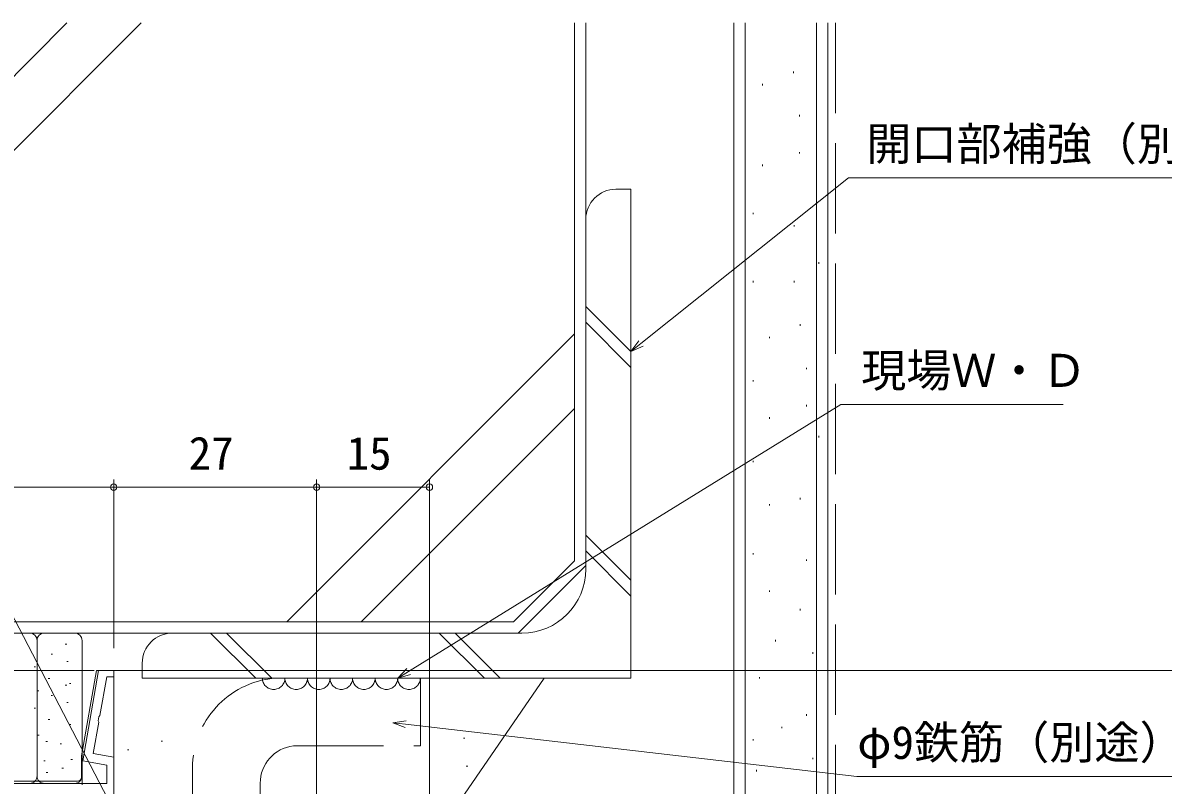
# Model space of a CAD drawing. Units: millimetres, scale not verified. Extents: x -693 to 693, y -1120 to 1122.
# Drawn here: x -496 to -344.3, y 577 to 678.4 of the extents above; entities that cross this region are included whole.
import ezdxf
from ezdxf.enums import TextEntityAlignment as Align

# ---------------------------------------------------------------- set-up
doc = ezdxf.new("R2010")
doc.units = ezdxf.units.MM
doc.header["$LTSCALE"] = 4
doc.linetypes.add('DASHED3', pattern=[4, 3, -1])
for name, color, linetype, lineweight in [('0-2_YKK_ZWAK', 3, 'Continuous', 9), ('0-3_YKK_11', 3, 'Continuous', 18), ('0-5_YKK_13', 4, 'Continuous', 9), ('0-6_YKK_D', 6, 'Continuous', 9), ('0-7_YSS_K', 7, 'Continuous', 9)]:
    doc.layers.add(name, color=color, linetype=linetype, lineweight=lineweight)
doc.styles.add('ＭＳ ゴシック', font='')
doc.styles.get('ＭＳ ゴシック').set_extended_font_data('MS Gothic')

msp = doc.modelspace()

# ---------------------------------------------------------------- linework, layer by layer
at = {"layer": '0-2_YKK_ZWAK'}
for p, q in [((-519.606, 639.037), (-480.235, 678.409)), ((-519.606, 648.937), (-490.134, 678.409)), ((-422.606, 606.896), (-422.606, 678.409)), ((-399.906, 678.409), (-399.906, 547.275)), ((-390.406, 678.409), (-390.406, 547.275)), ((-393.499, 671.733), (-393.499, 671.933)), ((-397.619, 670.084), (-397.619, 670.284)), ((-392.674, 665.963), (-392.674, 666.163)), ((-392.674, 661.018), (-392.674, 661.218)), ((-397.619, 659.37), (-397.619, 659.57)), ((-398.841, 652.959), (-398.841, 653.159)), ((-393.396, 651.311), (-393.396, 651.511)), ((-390.099, 646.366), (-390.099, 646.566)), ((-398.841, 643.893), (-398.841, 644.093)), ((-393.396, 643.893), (-393.396, 644.093)), ((-421.106, 640.713), (-415.106, 634.713)), ((-421.106, 638.591), (-415.106, 632.591)), ((-392.572, 638.124), (-392.572, 638.324)), ((-460.874, 598.775), (-422.606, 637.042)), ((-396.692, 636.476), (-396.692, 636.676)), ((-391.747, 632.355), (-391.747, 632.555)), ((-398.841, 630.707), (-398.841, 630.907)), ((-450.974, 598.775), (-422.606, 627.143)), ((-391.747, 627.41), (-391.747, 627.61)), ((-396.692, 625.762), (-396.692, 625.962)), ((-390.099, 623.289), (-390.099, 623.489)), ((-398.841, 619.993), (-398.841, 620.193)), ((-396.692, 614.224), (-396.692, 614.424)), ((-392.572, 615.048), (-392.572, 615.248)), ((-421.106, 610.307), (-415.106, 604.307)), ((-430.728, 598.775), (-422.606, 606.896)), ((-421.106, 608.186), (-415.106, 602.186)), ((-398.841, 607.699), (-398.841, 607.899)), ((-391.747, 606.875), (-391.747, 607.075)), ((-396.692, 602.754), (-396.692, 602.954)), ((-392.572, 600.282), (-392.572, 600.482)), ((-511.485, 598.775), (-430.728, 598.775)), ((-494.106, 596.275), (-494.106, 578.275)), ((-488.106, 596.275), (-488.106, 577.075)), ((-471.007, 597.275), (-465.007, 591.275)), ((-468.886, 597.275), (-462.886, 591.275)), ((-440.601, 597.275), (-434.601, 591.275)), ((-438.48, 597.275), (-432.48, 591.275)), ((-395.868, 596.161), (-395.868, 596.361)), ((-490.34, 595.788), (-490.14, 595.788)), ((-390.923, 594.513), (-390.923, 594.713)), ((-492.224, 594.45), (-492.024, 594.45)), ((-490.142, 593.508), (-489.942, 593.508)), ((-480.106, 591.275), (-480.106, 593.275)), ((-494.504, 592.764), (-494.304, 592.764)), ((-492.62, 591.227), (-492.42, 591.227)), ((-490.34, 590.331), (-490.14, 590.331)), ((-489.795, 590.583), (-489.595, 590.583)), ((-415.106, 591.275), (-480.106, 591.275)), ((-456.994, 547.187), (-426.667, 591.275)), ((-398.017, 591.216), (-398.017, 591.416)), ((-494.058, 589.588), (-493.858, 589.588)), ((-492.224, 588.993), (-492.024, 588.993)), ((-494.504, 587.307), (-494.304, 587.307)), ((-490.142, 588.051), (-489.942, 588.051)), ((-492.62, 585.771), (-492.42, 585.771)), ((-391.747, 586.271), (-391.747, 586.471)), ((-489.795, 585.126), (-489.595, 585.126)), ((-395.044, 584.623), (-395.044, 584.823)), ((-494.008, 583.689), (-493.808, 583.689)), ((-492.918, 582.846), (-492.718, 582.846)), ((-491.034, 582.549), (-490.834, 582.549)), ((-477.603, 582.896), (-477.403, 582.896)), ((-437.392, 583.279), (-437.192, 583.279)), ((-398.841, 582.974), (-398.841, 583.174)), ((-482.071, 581.747), (-481.871, 581.747)), ((-493.215, 580.268), (-493.015, 580.268)), ((-489.596, 580.466), (-489.396, 580.466)), ((-437.009, 579.577), (-436.809, 579.577)), ((-390.923, 580.502), (-390.923, 580.702)), ((-492.868, 578.731), (-492.668, 578.731)), ((-490.786, 579.326), (-490.586, 579.326)), ((-398.407, 578.883), (-398.407, 579.083))]:
    msp.add_line(p, q, dxfattribs=at)
at = {"layer": '0-2_YKK_ZWAK', "linetype": 'DASHED3'}
for p, q in [((-387.906, 678.409), (-387.906, 547.275)), ((-449.184, 591.275), (-470.622, 591.275)), ((-443.077, 591.275), (-443.077, 582.275)), ((-460.002, 582.275), (-443.077, 582.275)), ((-473.419, 556.275), (-473.419, 579.27)), ((-464.419, 556.275), (-464.419, 577.43))]:
    msp.add_line(p, q, dxfattribs=at)
at = {"layer": '0-2_YKK_ZWAK'}
msp.add_lwpolyline([(-417.106, 656.275), (-415.106, 656.275), (-415.106, 591.275)], dxfattribs=at)
for centre, radius, start, end in [((-417.106, 652.275), 4, 90, 180), ((-429.606, 605.775), 8.5, 270, 0), ((-495.106, 596.275), 1, 0, 90), ((-493.106, 596.275), 1, 90, 180), ((-489.106, 596.275), 1, 0, 90), ((-476.106, 593.275), 4, 90, 180), ((-495.106, 578.275), 1, 270, 0), ((-493.106, 578.275), 1, 180, 270), ((-489.106, 578.275), 1, 270, 0)]:
    msp.add_arc(centre, radius, start, end, dxfattribs=at)
at = {"layer": '0-2_YKK_ZWAK', "linetype": 'DASHED3'}
for centre, radius, start, end in [((-461.419, 579.328), 12, 95.37608, 179.99933), ((-462.629, 591.275), 1.5, 180, 0), ((-459.629, 591.275), 1.5, 180, 0), ((-456.629, 591.275), 1.5, 180, 0), ((-453.629, 591.275), 1.5, 180, 0), ((-450.629, 591.275), 1.5, 180, 0), ((-447.629, 591.275), 1.5, 180, 0), ((-444.629, 591.275), 1.5, 180, 0), ((-459.419, 577.309), 5, 96.69151, 179.99933)]:
    msp.add_arc(centre, radius, start, end, dxfattribs=at)
at = {"layer": '0-3_YKK_11'}
for p, q in [((-421.106, 605.775), (-421.106, 678.409)), ((-401.406, 678.409), (-401.406, 547.275)), ((-388.906, 678.409), (-388.906, 547.275)), ((-421.106, 606.275), (-430.106, 597.275)), ((-512.106, 597.275), (-429.606, 597.275))]:
    msp.add_line(p, q, dxfattribs=at)
at = {"layer": '0-5_YKK_13'}
for p, q in [((-483.907, 592.275), (-483.907, 573.775)), ((-488.207, 578.075), (-488.207, 580.932)), ((-525.401, 577.575), (-488.707, 577.575))]:
    msp.add_line(p, q, dxfattribs=at)
msp.add_lwpolyline([(-488.207, 580.932), (-486.207, 592.275), (-483.907, 592.275)], dxfattribs=at)
msp.add_arc((-488.707, 578.075), 0.5, 270, 0, dxfattribs=at)
at = {"layer": '0-6_YKK_D'}
for p, q in [((-483.907, 595.275), (-483.907, 617.678)), ((-483.907, 595.275), (-483.907, 617.678)), ((-456.907, 547.975), (-456.907, 617.678)), ((-456.907, 548.975), (-456.907, 617.678)), ((-441.907, 531.275), (-441.907, 617.678)), ((-483.907, 616.678), (-548.907, 616.678)), ((-483.907, 616.678), (-456.907, 616.678)), ((-456.907, 616.678), (-441.907, 616.678)), ((-486.487, 592.275), (-570.907, 592.275)), ((-483.847, 592.275), (-307.906, 592.275))]:
    msp.add_line(p, q, dxfattribs=at)
for points in [[(-415.106, 634.713), (-413.778, 635.773), (-386.184, 657.8), (-332.604, 657.8)], [(-477.972, 562.275), (-478.756, 563.783), (-520.171, 643.398), (-574.071, 643.398)], [(-413.494, 635.417), (-415.106, 634.713), (-414.062, 636.129)], [(-446.129, 591.275), (-444.683, 592.168), (-387.179, 627.675), (-357.599, 627.675)], [(-444.443, 591.78), (-446.129, 591.275), (-444.922, 592.556)], [(-445.126, 584.703), (-446.763, 585.351), (-445.022, 585.608)], [(-446.763, 585.351), (-445.074, 585.156), (-385.034, 578.217), (-341.474, 578.217)]]:
    msp.add_lwpolyline(points, dxfattribs=at)
for centre in [(-483.907, 616.678), (-483.907, 616.678), (-456.907, 616.678), (-456.907, 616.678), (-441.907, 616.678)]:
    msp.add_circle(centre, 0.425, dxfattribs=at)
at = {"layer": '0-7_YSS_K'}
msp.add_lwpolyline([(-511.448, 577.275), (-484.807, 577.275), (-484.807, 579.708), (-488.022, 580.275), (-485.907, 592.275), (-483.907, 592.275), (-483.907, 591.475), (-484.829, 591.475), (-485.738, 586.318), (-485.888, 586.158), (-485.984, 585.617), (-485.898, 585.415), (-486.632, 581.248), (-483.907, 580.768), (-483.907, 571.275)], dxfattribs=at)

# ---------------------------------------------------------------- texts
at = {"layer": '0-6_YKK_D', "style": 'ＭＳ ゴシック'}
for s, p in [('開口部補強（別途）', (-383.804, 658.8)), ('現場Ｗ・Ｄ', (-384.479, 628.675)), ('27', (-473.927, 617.678)), ('15', (-452.927, 617.678)), ('φ9鉄筋（別途）', (-384.994, 579.217))]:
    msp.add_text(s, height=4.399, dxfattribs=at).set_placement(p, align=Align.BOTTOM_LEFT)

doc.saveas('drawing.dxf')
